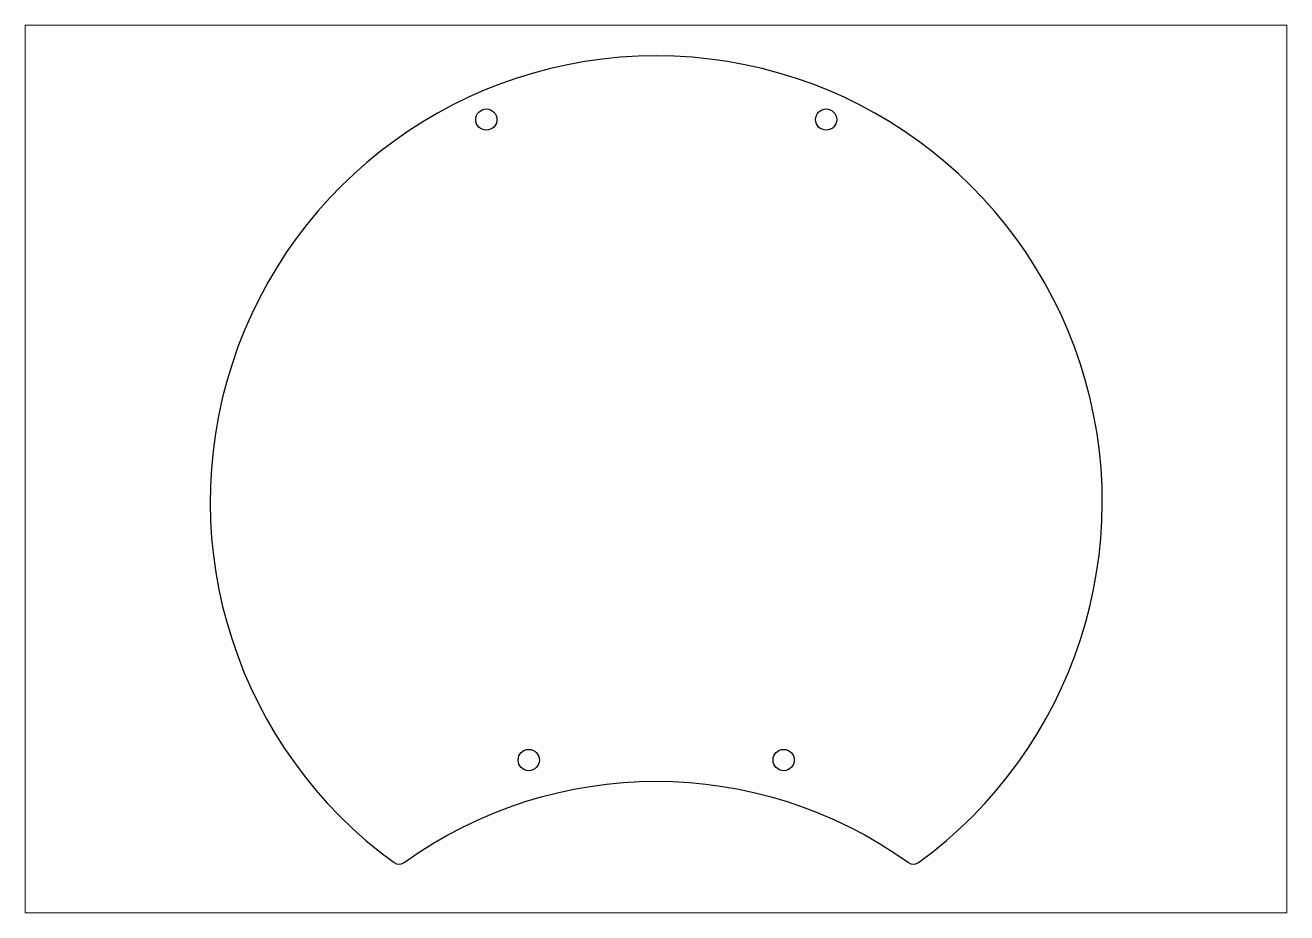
# Paper-space layout 'Layout1' of a CAD drawing. Header units: millimetres. Extents: x -11 to 286, y -5 to 204.
# The model-space entities are those that its viewports show. They can reach past a viewport. Long polylines and large blocks are cut down to what shows.
import ezdxf

# ---------------------------------------------------------------- set-up
doc = ezdxf.new("R2010")
doc.units = ezdxf.units.MM

msp = doc.modelspace()

# ---------------------------------------------------------------- linework, layer by layer
msp.add_lwpolyline([(-58.44, -98.49, 0.323763), (-56.1, -98.49, -0.322639), (62.64, -98.49, 0.323763), (64.98, -98.49, 3.077985)], format="xyb", close=True)
for centre in [(-36.73, 76.46), (43.27, 76.46), (-26.73, -74.34), (33.27, -74.34)]:
    msp.add_circle(centre, 2.5)

psp = doc.layouts.get("Layout1")

# ---------------------------------------------------------------- viewports
at = {"layer": '0', "view_target_point": (3.05, -4.97)}
psp.add_viewport(center=(137.66, 99.54), size=(296.96, 208.959), view_center_point=(0.17, -0.85), view_height=208.959, dxfattribs=at)

doc.saveas('drawing.dxf')
